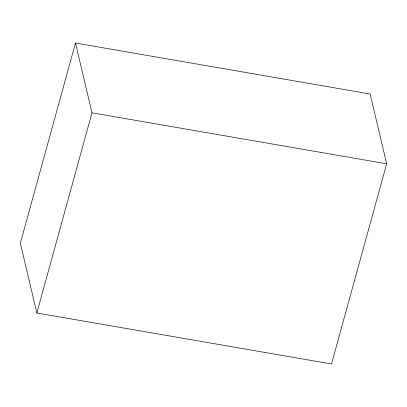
<?xml version="1.0" encoding="UTF-8"?>
<svg xmlns="http://www.w3.org/2000/svg" width="407" height="407" viewBox="0 0 407 407"><rect width="100%" height="100%" fill="white"/><g stroke="black" fill="none" stroke-linecap="round" stroke-linejoin="round"><path stroke-width="0.61" d="M75.493 43.03L20.35 243.213L36.849 312.998L331.507 363.97L386.65 163.787L370.151 94.002L75.493 43.03L91.987 112.815L36.849 312.998M91.987 112.815L386.65 163.787"/></g></svg>
